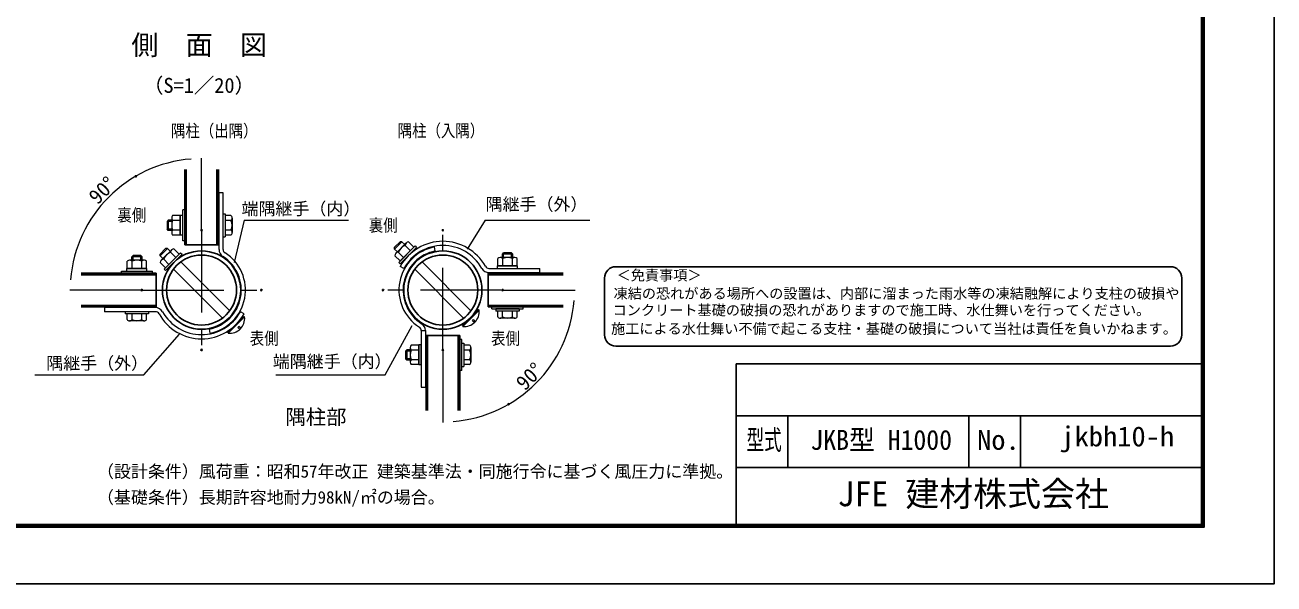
# Model space of a CAD drawing. Units: millimetres, scale not verified. Extents: x -4200 to 4200, y -2970 to 2970.
# Drawn here: x -629 to 4200, y -2970 to -810 of the extents above; entities that cross this region are included whole.
import ezdxf
from ezdxf.enums import TextEntityAlignment as Align

# ---------------------------------------------------------------- set-up
doc = ezdxf.new("R2010")
doc.units = ezdxf.units.MM
doc.header["$LTSCALE"] = 10
doc.header["$PDMODE"] = 32
doc.header["$PDSIZE"] = 5
doc.linetypes.add('USER1', pattern=[50.8, 31.75, -6.35, 6.35, -6.35])
for name, color, linetype, lineweight in [('0-0_D-STR1', 1, 'Continuous', 25), ('0-1_D-BMK', 2, 'USER1', 13), ('0-3_D-STR-DIM', 7, 'Continuous', 13), ('0-6_D-STR3', 3, 'Continuous', 13), ('0-7_D-TTL-TXT', 7, 'Continuous', 25), ('0-A_D-STR-TXT', 7, 'Continuous', 13), ('0-D_D-TTL', 2, 'Continuous', 25)]:
    doc.layers.add(name, color=color, linetype=linetype, lineweight=lineweight)
doc.layers.add('0-5_Defpoints', color=8, linetype='Continuous')
doc.styles.add('ＭＳ ゴシック', font='')
doc.styles.get('ＭＳ ゴシック').set_extended_font_data('MS Gothic')

msp = doc.modelspace()

# ---------------------------------------------------------------- linework, layer by layer
at = {"layer": '0-0_D-STR1'}
for p, q in [((-11.1, -1368.7), (-11.1, -1659.43)), ((-5.1, -1368.7), (-5.1, -1659.43)), ((112.9, -1368.7), (112.9, -1659.43)), ((118.9, -1368.7), (118.9, -1659.43)), ((112.9, -1534.43), (118.9, -1534.43)), ((112.9, -1634.43), (118.9, -1634.43)), ((-11.1, -1659.43), (118.9, -1659.43)), ((-411.83, -1769.43), (-121.1, -1769.43)), ((-411.83, -1775.43), (-121.1, -1775.43)), ((-121.1, -1769.43), (-121.1, -1899.43)), ((1452.56, -1769.43), (1161.83, -1769.43)), ((1161.83, -1899.43), (1161.83, -1769.43)), ((1452.56, -1775.43), (1161.83, -1775.43)), ((-411.83, -1893.43), (-121.1, -1893.43)), ((-411.83, -1899.43), (-121.1, -1899.43)), ((1452.56, -1893.43), (1161.83, -1893.43)), ((1452.56, -1899.43), (1161.83, -1899.43)), ((921.83, -2300.16), (921.83, -2009.43)), ((1051.83, -2009.43), (921.83, -2009.43)), ((927.83, -2300.16), (927.83, -2009.43)), ((1045.83, -2300.16), (1045.83, -2009.43)), ((1051.83, -2300.16), (1051.83, -2009.43))]:
    msp.add_line(p, q, dxfattribs=at)
for centre, radius in [((53.9, -1834.43), 151.25), ((986.83, -1834.43), 151.25), ((53.9, -1834.43), 135.25), ((986.83, -1834.43), 135.25)]:
    msp.add_circle(centre, radius, dxfattribs=at)
at = {"layer": '0-1_D-BMK'}
for p, q in [((53.9, -1603.18), (53.9, -2065.68)), ((986.83, -2065.68), (986.83, -1603.18)), ((-177.36, -1834.43), (285.15, -1834.43)), ((1218.08, -1834.43), (755.57, -1834.43))]:
    msp.add_line(p, q, dxfattribs=at)
at = {"layer": '0-3_D-STR-DIM'}
for p, q in [((53.9, -1601.18), (53.9, -1324.59)), ((-179.36, -1834.43), (-455.94, -1834.43)), ((1220.08, -1834.43), (1497.94, -1834.43)), ((986.83, -2067.68), (986.83, -2345.54))]:
    msp.add_line(p, q, dxfattribs=at)
for centre, radius, start, end in [((53.9, -1834.43), 507.84, 94.51404, 175.48596), ((986.83, -1834.43), 509.11, 274.50281, 355.49719)]:
    msp.add_arc(centre, radius, start, end, dxfattribs=at)
at = {"layer": '0-5_Defpoints'}
for p in [(-200.02, -1394.62), (53.9, -1603.18), (986.83, -1603.18), (-177.36, -1834.43), (285.15, -1834.43), (755.57, -1834.43), (1218.08, -1834.43), (53.9, -2065.68), (986.83, -2065.68), (1241.38, -2275.33)]:
    msp.add_point(p, dxfattribs=at)
at = {"layer": '0-6_D-STR3'}
for p, q in [((137.4, -1459.43), (121.4, -1459.43)), ((121.4, -1677.58), (121.4, -1459.43)), ((137.4, -1677.58), (137.4, -1459.43)), ((-19.1, -1644.43), (-19.1, -1524.43)), ((-11.1, -1524.43), (-19.1, -1524.43)), ((-11.1, -1524.43), (-19.1, -1524.43)), ((-11.1, -1644.43), (-11.1, -1524.43)), ((137.4, -1539.43), (145.4, -1539.43)), ((145.4, -1539.43), (145.4, -1629.43)), ((-74.6, -1564.43), (-79.6, -1569.43)), ((-61.6, -1569.43), (-79.6, -1569.43)), ((-79.6, -1569.43), (-79.6, -1599.43)), ((-61.6, -1564.43), (-74.6, -1564.43)), ((-61.6, -1555.54), (-61.6, -1613.27)), ((-29.1, -1546.93), (-58.1, -1546.93)), ((-29.1, -1565.68), (-58.1, -1565.68)), ((-29.1, -1622.93), (-29.1, -1545.93)), ((-19.1, -1545.93), (-29.1, -1545.93)), ((-29.1, -1546.93), (-29.1, -1621.93)), ((121.4, -1546.93), (118.9, -1546.93)), ((121.4, -1565.68), (118.9, -1565.68)), ((167.5, -1546.93), (145.4, -1546.93)), ((167.5, -1565.64), (145.4, -1565.64)), ((172.9, -1556.28), (172.9, -1612.58)), ((-61.6, -1599.43), (-79.6, -1599.43)), ((-61.6, -1604.43), (-74.6, -1604.43)), ((-29.1, -1603.18), (-58.1, -1603.18)), ((-29.1, -1621.93), (-58.1, -1621.93)), ((-19.1, -1622.93), (-29.1, -1622.93)), ((121.4, -1603.18), (118.9, -1603.18)), ((121.4, -1621.93), (118.9, -1621.93)), ((137.4, -1629.43), (145.4, -1629.43)), ((167.5, -1603.22), (145.4, -1603.22)), ((167.5, -1621.93), (145.4, -1621.93)), ((-106.44, -1695.31), (-85.22, -1674.09)), ((-102.1, -1719.25), (-61.28, -1678.43)), ((-67.55, -1684.7), (-78.15, -1674.09)), ((-45.43, -1708.55), (-65.94, -1688.04)), ((-32.17, -1695.29), (-52.68, -1674.78)), ((-11.1, -1644.43), (-19.1, -1644.43)), ((-11.1, -1644.43), (-19.1, -1644.43)), ((800.33, -1669.14), (821.54, -1647.93)), ((800.33, -1676.21), (800.33, -1669.14)), ((810.93, -1686.82), (800.33, -1676.21)), ((804.67, -1693.09), (845.49, -1652.27)), ((834.82, -1708.9), (814.31, -1688.39)), ((821.56, -1722.16), (874.59, -1669.12)), ((821.89, -1733.14), (885.53, -1669.5)), ((839.22, -1658.54), (828.61, -1647.93)), ((861.33, -1682.38), (840.83, -1661.88)), ((874.59, -1669.12), (854.09, -1648.62)), ((957.6, -1683.48), (954.56, -1667.77)), ((-233.6, -1751.43), (-233.6, -1722.43)), ((-167.21, -1718.93), (-224.94, -1718.93)), ((-216.1, -1718.93), (-216.1, -1705.93)), ((-214.85, -1751.43), (-214.85, -1722.43)), ((-211.1, -1718.93), (-211.1, -1700.93)), ((-181.1, -1700.93), (-211.1, -1700.93)), ((-181.1, -1718.93), (-181.1, -1700.93)), ((-176.1, -1705.93), (-181.1, -1700.93)), ((-177.35, -1751.43), (-177.35, -1722.43)), ((-176.1, -1718.93), (-176.1, -1705.93)), ((-158.6, -1751.43), (-158.6, -1722.43)), ((-106.44, -1702.38), (-106.44, -1695.31)), ((-95.83, -1712.98), (-106.44, -1702.38)), ((-85.21, -1748.32), (-105.71, -1727.81)), ((-71.95, -1735.06), (-92.45, -1714.56)), ((-85.21, -1748.32), (-32.17, -1695.29)), ((-84.87, -1759.3), (-21.23, -1695.66)), ((162.63, -1914.87), (-26.54, -1725.7)), ((821.56, -1722.16), (801.05, -1701.65)), ((816.24, -1727.48), (821.89, -1733.14)), ((1095.55, -1914.87), (906.38, -1725.7)), ((1199.33, -1740.93), (1199.33, -1711.93)), ((1265.72, -1708.43), (1207.99, -1708.43)), ((1216.83, -1708.43), (1216.83, -1695.43)), ((1218.08, -1740.93), (1218.08, -1711.93)), ((1221.83, -1708.43), (1221.83, -1690.43)), ((1251.83, -1690.43), (1221.83, -1690.43)), ((1251.83, -1708.43), (1251.83, -1690.43)), ((1256.83, -1695.43), (1251.83, -1690.43)), ((1255.58, -1740.93), (1255.58, -1711.93)), ((1256.83, -1708.43), (1256.83, -1695.43)), ((1274.33, -1740.93), (1274.33, -1711.93)), ((-256.1, -1761.43), (-136.1, -1761.43)), ((-256.1, -1769.43), (-256.1, -1761.43)), ((-256.1, -1769.43), (-256.1, -1761.43)), ((-256.1, -1769.43), (-136.1, -1769.43)), ((-234.6, -1751.43), (-157.6, -1751.43)), ((-234.6, -1761.43), (-234.6, -1751.43)), ((-158.6, -1751.43), (-233.6, -1751.43)), ((-157.6, -1761.43), (-157.6, -1751.43)), ((-136.1, -1769.43), (-136.1, -1761.43)), ((-136.1, -1769.43), (-136.1, -1761.43)), ((-90.53, -1753.64), (-84.87, -1759.3)), ((134.34, -1943.16), (-54.83, -1753.99)), ((836.17, -1750.93), (822.17, -1743.17)), ((836.17, -1750.93), (836.27, -1750.93)), ((1067.27, -1943.16), (878.1, -1753.99)), ((1165.2, -1750.93), (1361.83, -1750.93)), ((1165.2, -1766.93), (1361.83, -1766.93)), ((1198.33, -1740.93), (1275.33, -1740.93)), ((1198.33, -1750.93), (1198.33, -1740.93)), ((1274.33, -1740.93), (1199.33, -1740.93)), ((1199.33, -1766.93), (1274.33, -1766.93)), ((1199.33, -1766.93), (1199.33, -1769.43)), ((1218.08, -1766.93), (1218.08, -1769.43)), ((1255.58, -1766.93), (1255.58, -1769.43)), ((1274.33, -1766.93), (1274.33, -1769.43)), ((1275.33, -1750.93), (1275.33, -1740.93)), ((1361.83, -1766.93), (1361.83, -1750.93)), ((-124.48, -1901.93), (-321.1, -1901.93)), ((-321.1, -1901.93), (-321.1, -1917.93)), ((-124.48, -1917.93), (-321.1, -1917.93)), ((-151.1, -1925.93), (-241.1, -1925.93)), ((-233.6, -1901.93), (-233.6, -1899.43)), ((-158.6, -1901.93), (-233.6, -1901.93)), ((-233.6, -1948.03), (-233.6, -1925.93)), ((-158.6, -1925.93), (-233.6, -1925.93)), ((-214.89, -1948.03), (-214.89, -1925.93)), ((-214.85, -1901.93), (-214.85, -1899.43)), ((-177.35, -1901.93), (-177.35, -1899.43)), ((-177.31, -1948.03), (-177.31, -1925.93)), ((-158.6, -1901.93), (-158.6, -1899.43)), ((-158.6, -1948.03), (-158.6, -1925.93)), ((-151.1, -1917.93), (-151.1, -1925.93)), ((218.55, -1925.69), (204.56, -1917.93)), ((1062.31, -1972.85), (1125.24, -1909.91)), ((1064.08, -1974.61), (1127.01, -1911.68)), ((1079.63, -1955.52), (1107.92, -1927.24)), ((1127.01, -1911.68), (1125.24, -1909.91)), ((1176.83, -1899.43), (1296.83, -1899.43)), ((1176.83, -1907.43), (1176.83, -1899.43)), ((1176.83, -1907.43), (1176.83, -1899.43)), ((1176.83, -1907.43), (1296.83, -1907.43)), ((1281.83, -1915.43), (1191.83, -1915.43)), ((1199.33, -1937.53), (1199.33, -1915.43)), ((1274.33, -1915.43), (1199.33, -1915.43)), ((1218.04, -1937.53), (1218.04, -1915.43)), ((1255.62, -1937.53), (1255.62, -1915.43)), ((1274.33, -1937.53), (1274.33, -1915.43)), ((1281.83, -1907.43), (1281.83, -1915.43)), ((1296.83, -1907.43), (1296.83, -1899.43)), ((1296.83, -1907.43), (1296.83, -1899.43)), ((-167.95, -1953.43), (-224.25, -1953.43)), ((155.55, -1999.01), (218.48, -1936.08)), ((157.31, -2000.78), (220.25, -1937.84)), ((172.87, -1981.68), (201.15, -1953.4)), ((194.35, -1978.85), (198.54, -1974.66)), ((201.95, -1986.45), (194.35, -1978.85)), ((206.12, -1982.25), (198.54, -1974.66)), ((220.25, -1937.84), (218.48, -1936.08)), ((1064.08, -1974.61), (1062.31, -1972.85)), ((1101.11, -1952.69), (1105.3, -1948.5)), ((1108.71, -1960.29), (1101.11, -1952.69)), ((1112.89, -1956.09), (1105.3, -1948.5)), ((1264.97, -1942.93), (1208.68, -1942.93)), ((83.12, -1985.38), (86.16, -2001.08)), ((157.31, -2000.78), (155.55, -1999.01)), ((903.33, -1991.28), (919.33, -1991.28)), ((903.33, -1991.28), (903.33, -2209.43)), ((919.33, -1991.28), (919.33, -2209.43)), ((1051.83, -2144.85), (1051.83, -2024.85)), ((1059.83, -2024.85), (1051.83, -2024.85)), ((1059.83, -2024.85), (1051.83, -2024.85)), ((1059.83, -2144.85), (1059.83, -2024.85)), ((847.83, -2064.85), (842.83, -2069.85)), ((860.83, -2069.85), (842.83, -2069.85)), ((842.83, -2069.85), (842.83, -2099.85)), ((860.83, -2064.85), (847.83, -2064.85)), ((860.83, -2055.96), (860.83, -2113.68)), ((893.33, -2047.35), (864.33, -2047.35)), ((893.33, -2066.1), (864.33, -2066.1)), ((893.33, -2123.35), (893.33, -2046.35)), ((903.33, -2046.35), (893.33, -2046.35)), ((893.33, -2047.35), (893.33, -2122.35)), ((903.33, -2123.35), (903.33, -2046.35)), ((919.33, -2046.93), (921.83, -2046.93)), ((919.33, -2065.68), (921.83, -2065.68)), ((1059.83, -2039.85), (1067.83, -2039.85)), ((1067.83, -2039.85), (1067.83, -2129.85)), ((1089.93, -2047.35), (1067.83, -2047.35)), ((1089.93, -2066.06), (1067.83, -2066.06)), ((1095.33, -2056.7), (1095.33, -2112.99)), ((860.83, -2099.85), (842.83, -2099.85)), ((860.83, -2104.85), (847.83, -2104.85)), ((893.33, -2103.6), (864.33, -2103.6)), ((893.33, -2122.35), (864.33, -2122.35)), ((903.33, -2123.35), (893.33, -2123.35)), ((919.33, -2103.18), (921.83, -2103.18)), ((919.33, -2121.93), (921.83, -2121.93)), ((1089.93, -2103.64), (1067.83, -2103.64)), ((1089.93, -2122.35), (1067.83, -2122.35)), ((1059.83, -2144.85), (1051.83, -2144.85)), ((1059.83, -2144.85), (1051.83, -2144.85)), ((1059.83, -2129.85), (1067.83, -2129.85)), ((903.33, -2209.43), (919.33, -2209.43))]:
    msp.add_line(p, q, dxfattribs=at)
for points in [[(-74.6, -1564.43), (-74.6, -1604.43), (-79.6, -1599.43)], [(-106.44, -1702.38), (-78.15, -1674.09), (-85.22, -1674.09)], [(-90.53, -1753.64), (-26.89, -1690), (-21.23, -1695.66)], [(800.33, -1676.21), (828.61, -1647.93), (821.54, -1647.93)], [(816.24, -1727.48), (879.88, -1663.84), (885.53, -1669.5)], [(-176.1, -1705.93), (-216.1, -1705.93), (-211.1, -1700.93)], [(1256.83, -1695.43), (1216.83, -1695.43), (1221.83, -1690.43)], [(-151.1, -1917.93), (-241.1, -1917.93), (-241.1, -1925.93)], [(1281.83, -1907.43), (1191.83, -1907.43), (1191.83, -1915.43)], [(847.83, -2064.85), (847.83, -2104.85), (842.83, -2099.85)]]:
    msp.add_lwpolyline(points, dxfattribs=at)
for centre, radius, start, end in [((-47.38, -1556.3), 14.24, 138.83491, 221.16509), ((-9.63, -1584.43), 51.97, 158.85295, 201.14705), ((162.1, -1556.28), 10.8, 300, 60), ((137.51, -1584.43), 35.39, 327.93138, 32.06862), ((-47.37, -1612.55), 14.25, 138.86505, 221.13495), ((162.1, -1612.58), 10.8, 300, 60), ((-44.92, -1735.57), 51.97, 113.85295, 156.14705), ((-51.72, -1689), 14.25, 93.86505, 176.13495), ((153.4, -1677.58), 32, 180, 237.61089), ((153.4, -1677.58), 16, 180, 237.61089), ((815.26, -1702.6), 14.24, 93.83491, 176.16509), ((861.85, -1709.41), 51.97, 113.85295, 156.14705), ((986.83, -1834.43), 169.75, 100.95712, 237.61089), ((986.83, -1834.43), 188.25, 29.15331, 151.00321), ((986.83, -1834.43), 153.75, 100.95712, 237.61089), ((986.83, -1834.43), 172.25, 29.15331, 151.00321), ((855.05, -1662.84), 14.25, 93.86505, 176.13495), ((-224.23, -1733.16), 14.25, 48.86505, 131.13495), ((-196.1, -1770.9), 51.97, 68.85295, 111.14705), ((-167.98, -1733.15), 14.24, 48.83491, 131.16509), ((-91.5, -1728.77), 14.24, 93.83491, 176.16509), ((53.9, -1834.43), 153.75, 280.95712, 57.61089), ((53.9, -1834.43), 169.75, 280.95712, 57.61089), ((1208.7, -1722.66), 14.25, 48.86505, 131.13495), ((1236.83, -1760.4), 51.97, 68.85295, 111.14705), ((1264.95, -1722.65), 14.24, 48.83491, 131.16509), ((1165.2, -1734.93), 32, 209.15331, 270), ((1165.2, -1734.93), 16, 209.15331, 270), ((-124.48, -1933.93), 32, 29.15331, 90), ((-124.48, -1933.93), 16, 29.15331, 90), ((53.9, -1834.43), 188.25, 209.15331, 331.00321), ((53.9, -1834.43), 172.25, 209.15331, 331.00321), ((1070.58, -1918.18), 56.8, 263.42534, 6.57466), ((-224.25, -1942.63), 10.8, 210, 330), ((-196.1, -1918.04), 35.39, 237.93138, 302.06862), ((-167.95, -1942.63), 10.8, 210, 330), ((163.82, -1944.35), 56.8, 263.42534, 6.57466), ((887.33, -1991.28), 16, 0, 57.61089), ((887.33, -1991.28), 32, 0, 57.61089), ((1208.68, -1932.13), 10.8, 210, 330), ((1236.83, -1907.54), 35.39, 237.93138, 302.06862), ((1264.97, -1932.13), 10.8, 210, 330), ((875.05, -2056.72), 14.24, 138.83491, 221.16509), ((912.8, -2084.85), 51.97, 158.85295, 201.14705), ((1059.93, -2084.85), 35.39, 327.93138, 32.06862), ((1084.53, -2056.7), 10.8, 300, 60), ((875.06, -2112.97), 14.25, 138.86505, 221.13495), ((1084.53, -2112.99), 10.8, 300, 60)]:
    msp.add_arc(centre, radius, start, end, dxfattribs=at)
at = {"layer": '0-7_D-TTL-TXT', "color": 2}
for p, q in [((3799.67, -1744.11), (1655.48, -1744.11)), ((1611.64, -1787.95), (1611.64, -2007.14)), ((3843.51, -2007.14), (3843.51, -1787.95)), ((1655.48, -2050.98), (3799.67, -2050.98))]:
    msp.add_line(p, q, dxfattribs=at)
for centre, start, end in [((1655.48, -1787.95), 90, 180), ((3799.67, -1787.95), 0, 90), ((1655.48, -2007.14), 180, 270), ((3799.67, -2007.14), 270, 0)]:
    msp.add_arc(centre, 43.84, start, end, dxfattribs=at)
at = {"layer": '0-A_D-STR-TXT'}
for p, q in [((218.03, -1564.41), (180.2, -1727.73)), ((218.03, -1564.41), (621.8, -1564.41)), ((1150.96, -1564.41), (1080.49, -1676.9)), ((1150.96, -1564.41), (1554.73, -1564.41)), ((763.75, -2161.34), (868.17, -1971)), ((-169.18, -2161.34), (-31.5, -2004.36)), ((-591.28, -2161.34), (-169.18, -2161.34)), ((341.65, -2161.34), (763.75, -2161.34))]:
    msp.add_line(p, q, dxfattribs=at)
at = {"layer": '0-D_D-TTL'}
for p, q in [((2120.27, -2119.92), (2120.27, -2739.92)), ((2120.27, -2119.92), (3920.27, -2119.92)), ((2120.27, -2319.92), (3920.27, -2319.92)), ((2320.27, -2319.92), (2320.27, -2519.92)), ((3020.27, -2319.92), (3020.27, -2519.92)), ((3220.27, -2319.92), (3220.27, -2519.92)), ((2120.27, -2519.92), (3920.27, -2519.92))]:
    msp.add_line(p, q, dxfattribs=at)
for points in [[(-4199.73, 2970.08), (4200.27, 2970.08), (4200.27, -2969.92), (-4199.73, -2969.92)], [(-3929.73, 2750.08), (3930.27, 2750.08), (3930.27, -2749.92), (-3929.73, -2749.92)], [(-3927.23, 2747.58), (3927.77, 2747.58), (3927.77, -2747.42), (-3927.23, -2747.42)], [(-3924.73, 2745.08), (3925.27, 2745.08), (3925.27, -2744.92), (-3924.73, -2744.92)], [(-3922.23, 2742.58), (3922.77, 2742.58), (3922.77, -2742.42), (-3922.23, -2742.42)], [(-3919.73, 2740.08), (3920.27, 2740.08), (3920.27, -2739.92), (-3919.73, -2739.92)]]:
    msp.add_lwpolyline(points, close=True, dxfattribs=at)

# ---------------------------------------------------------------- texts
at = {"layer": '0-3_D-STR-DIM', "style": 'ＭＳ ゴシック'}
for p in [(-335.75, -1519.32), (1316.27, -2238.41)]:
    msp.add_text('90°', height=57.7, rotation=45, dxfattribs=at).set_placement(p, align=Align.BOTTOM_LEFT)
at = {"layer": '0-7_D-TTL-TXT', "style": 'ＭＳ ゴシック'}
for s, height, p in [('側\u3000面\u3000図', 76.98, (-217.58, -949.42)), ('（S=1／20）', 57.7, (-172.1, -1089.85)), ('＜免責事項＞ \u3000\u3000', 40.1, (1658.73, -1809.15)), ('凍結の恐れがある場所への設置は、内部に溜まった雨水等の凍結融解により支柱の破損や', 40.1, (1646.87, -1879.73)), ('コンクリート基礎の破損の恐れがありますので施工時、水仕舞いを行ってください。', 40.1, (1643.27, -1944.1)), ('施工による水仕舞い不備で起こる支柱・基礎の破損について当社は責任を負いかねます。 ', 40.1, (1637.14, -2015.55)), ('隅柱部', 57.7, (378.28, -2370.86)), ('（設計条件）風荷重：昭和57年改正 建築基準法・同施行令に基づく風圧力に準拠。', 48.09, (-350.33, -2573.53)), ('JFE 建材株式会社', 96.21, (2512.65, -2698.43)), ('（基礎条件）長期許容地耐力98kN/㎡の場合。', 48.09, (-350.33, -2673.53))]:
    msp.add_text(s, height=height, dxfattribs=at).set_placement(p, align=Align.BOTTOM_LEFT)
for s, height, width, p in [('型式', 76.97, 0.65, (2160.54, -2474.73)), ('JKB型 H1000', 76.97, 0.95, (2407.87, -2474.73)), ('jkbh10-h', 76.98, 1.05, (3374.27, -2461.39)), ('No.', 76.98, 1.05, (3052.27, -2474.73))]:
    msp.add_text(s, height=height, dxfattribs=dict(at, width=width)).set_placement(p, align=Align.BOTTOM_LEFT)
at = {"layer": '0-A_D-STR-TXT', "style": 'ＭＳ ゴシック', "width": 0.85}
for s, p in [('隅柱（出隅）', (-64.23, -1257.93)), ('隅柱（入隅）', (812.19, -1257.17)), ('裏側', (-271.65, -1583.33)), ('裏側', (700.51, -1622.56)), ('表側', (240.39, -2059.54)), ('表側', (1173.31, -2059.54))]:
    msp.add_text(s, height=48.09, dxfattribs=at).set_placement(p, align=Align.BOTTOM_LEFT)
at = {"layer": '0-A_D-STR-TXT', "style": 'ＭＳ ゴシック'}
for s, p in [('端隅継手（内）', (208.55, -1558.63)), ('隅継手（外）', (1152.17, -1541.39)), ('隅継手（外）', (-546.39, -2155.56)), ('端隅継手（内）', (329.38, -2148.72))]:
    msp.add_text(s, height=48.09, dxfattribs=at).set_placement(p, align=Align.BOTTOM_LEFT)

doc.saveas('drawing.dxf')
